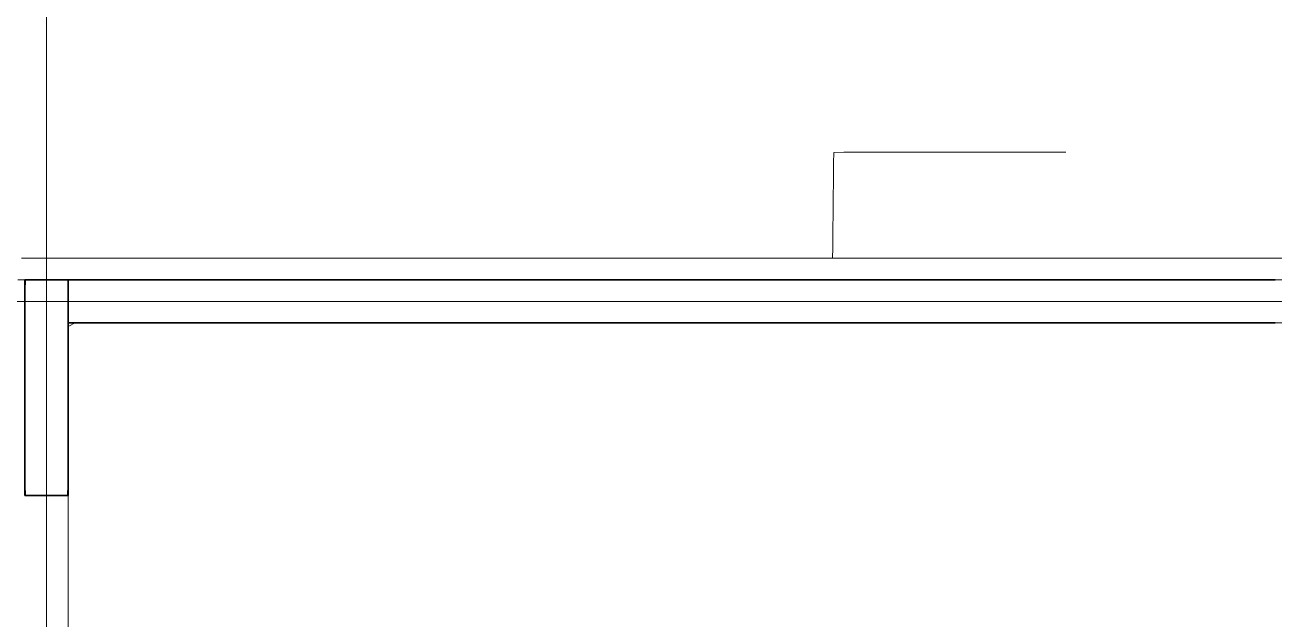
# Model space of a CAD drawing. Header units: metres. Extents: x 0 to 434, y -50 to 331.
# Drawn here: x 126.4 to 184.3, y 132.4 to 159.9 of the extents above; entities that cross this region are included whole.
import ezdxf

# ---------------------------------------------------------------- set-up
doc = ezdxf.new("R2010")
doc.units = ezdxf.units.M
for name, color, linetype in [('A-ANNO', 7, 'Continuous'), ('A-MAT', 7, 'Continuous'), ('A-SLAB', 7, 'Continuous'), ('A-WALL', 7, 'Continuous')]:
    doc.layers.add(name, color=color, linetype=linetype)

msp = doc.modelspace()

# ---------------------------------------------------------------- linework, layer by layer
at = {"layer": 'A-ANNO', "linetype": 'Continuous', "lineweight": 18, "true_color": 0x000000}
for p, q in [((127.399, 224.487), (127.399, 36.119)), ((109.973, 147.127), (298.899, 147.127))]:
    msp.add_line(p, q, dxfattribs=at)
msp.add_lwpolyline([(174.642, 154.038), (174.152, 154.038), (173.663, 154.038), (173.173, 154.038), (172.684, 154.038), (172.194, 154.038), (171.705, 154.038), (171.215, 154.038), (170.726, 154.038), (170.236, 154.038), (169.746, 154.038), (169.257, 154.038), (168.767, 154.038), (168.278, 154.038), (167.788, 154.038), (167.299, 154.038), (166.809, 154.038), (166.32, 154.038), (165.83, 154.038), (165.341, 154.038), (164.851, 154.038), (164.362, 154.038), (163.888, 154.022), (163.883, 153.532), (163.878, 153.043), (163.873, 152.553), (163.868, 152.064), (163.863, 151.574), (163.858, 151.085), (163.853, 150.595), (163.848, 150.106), (163.843, 149.616), (163.838, 149.127)], dxfattribs=at)
at = {"layer": 'A-MAT', "linetype": 'Continuous', "lineweight": 18, "true_color": 0x000000}
for points in [[(126.231, 149.127), (126.731, 149.127), (127.231, 149.127), (127.73, 149.127), (128.23, 149.127), (128.729, 149.127), (129.229, 149.127), (129.729, 149.127), (130.228, 149.127), (130.728, 149.127), (131.227, 149.127), (131.727, 149.127), (132.227, 149.127), (132.726, 149.127), (133.226, 149.127), (133.725, 149.127), (134.225, 149.127), (134.725, 149.127), (135.224, 149.127), (135.724, 149.127), (136.223, 149.127), (136.723, 149.127), (137.223, 149.127), (137.722, 149.127), (138.222, 149.127), (138.721, 149.127), (139.221, 149.127), (139.721, 149.127), (140.22, 149.127), (140.72, 149.127), (141.219, 149.127), (141.719, 149.127), (142.219, 149.127), (142.718, 149.127), (143.218, 149.127), (143.717, 149.127), (144.217, 149.127), (144.717, 149.127), (145.216, 149.127), (145.716, 149.127), (146.215, 149.127), (146.715, 149.127), (147.215, 149.127), (147.714, 149.127), (148.214, 149.127), (148.713, 149.127), (149.213, 149.127), (149.713, 149.127), (150.212, 149.127), (150.712, 149.127), (151.211, 149.127), (151.711, 149.127), (152.21, 149.127), (152.71, 149.127), (153.21, 149.127), (153.709, 149.127), (154.209, 149.127), (154.708, 149.127), (155.208, 149.127), (155.708, 149.127), (156.207, 149.127), (156.707, 149.127), (157.206, 149.127), (157.706, 149.127), (158.206, 149.127), (158.705, 149.127), (159.205, 149.127), (159.704, 149.127), (160.204, 149.127), (160.704, 149.127), (161.203, 149.127), (161.703, 149.127), (162.202, 149.127), (162.702, 149.127), (163.202, 149.127), (163.701, 149.127), (164.201, 149.127), (164.7, 149.127), (165.2, 149.127), (165.7, 149.127), (166.199, 149.127), (166.699, 149.127), (167.198, 149.127), (167.698, 149.127), (168.198, 149.127), (168.697, 149.127), (169.197, 149.127), (169.696, 149.127), (170.196, 149.127), (170.696, 149.127), (171.195, 149.127), (171.695, 149.127), (172.194, 149.127), (172.694, 149.127), (173.194, 149.127), (173.693, 149.127), (174.193, 149.127), (174.692, 149.127), (175.192, 149.127), (175.692, 149.127), (176.191, 149.127), (176.691, 149.127), (177.19, 149.127), (177.69, 149.127), (178.19, 149.127), (178.689, 149.127), (179.189, 149.127), (179.688, 149.127), (180.188, 149.127), (180.688, 149.127), (181.187, 149.127), (181.687, 149.127), (182.186, 149.127), (182.686, 149.127), (183.186, 149.127), (183.685, 149.127), (184.185, 149.127), (184.684, 149.127)], [(184.665, 149.127), (184.167, 149.127), (183.669, 149.127), (183.171, 149.127), (182.673, 149.127), (182.175, 149.127), (181.677, 149.127), (181.179, 149.127), (180.681, 149.127), (180.183, 149.127), (179.685, 149.127), (179.187, 149.127), (178.689, 149.127), (178.191, 149.127), (177.693, 149.127), (177.195, 149.127), (176.697, 149.127), (176.198, 149.127), (175.7, 149.127), (175.202, 149.127), (174.704, 149.127), (174.206, 149.127), (173.708, 149.127), (173.21, 149.127), (172.712, 149.127), (172.214, 149.127), (171.716, 149.127), (171.218, 149.127), (170.72, 149.127), (170.222, 149.127), (169.724, 149.127), (169.226, 149.127), (168.728, 149.127), (168.23, 149.127), (167.732, 149.127), (167.234, 149.127), (166.736, 149.127), (166.238, 149.127), (165.74, 149.127), (165.242, 149.127), (164.744, 149.127), (164.246, 149.127), (163.748, 149.127), (163.25, 149.127), (162.752, 149.127), (162.254, 149.127), (161.756, 149.127), (161.258, 149.127), (160.76, 149.127), (160.261, 149.127), (159.763, 149.127), (159.265, 149.127), (158.767, 149.127), (158.269, 149.127), (157.771, 149.127), (157.273, 149.127), (156.775, 149.127), (156.277, 149.127), (155.779, 149.127), (155.281, 149.127), (154.783, 149.127), (154.285, 149.127), (153.787, 149.127), (153.289, 149.127), (152.791, 149.127), (152.293, 149.127), (151.795, 149.127), (151.297, 149.127), (150.799, 149.127), (150.301, 149.127), (149.803, 149.127), (149.305, 149.127), (148.807, 149.127), (148.309, 149.127), (147.811, 149.127), (147.313, 149.127), (146.815, 149.127), (146.317, 149.127), (145.819, 149.127), (145.321, 149.127), (144.823, 149.127), (144.324, 149.127), (143.826, 149.127), (143.328, 149.127), (142.83, 149.127), (142.332, 149.127), (141.834, 149.127), (141.336, 149.127), (140.838, 149.127), (140.34, 149.127), (139.842, 149.127), (139.344, 149.127), (138.846, 149.127), (138.348, 149.127), (137.85, 149.127), (137.352, 149.127), (136.854, 149.127), (136.356, 149.127), (135.858, 149.127), (135.36, 149.127), (134.862, 149.127), (134.364, 149.127), (133.866, 149.127), (133.368, 149.127), (132.87, 149.127), (132.372, 149.127), (131.874, 149.127), (131.376, 149.127), (130.878, 149.127), (130.38, 149.127), (129.882, 149.127), (129.384, 149.127), (128.886, 149.127), (128.387, 149.127), (127.889, 149.127), (127.391, 149.127), (126.893, 149.127), (126.395, 149.127)], [(184.351, 149.127), (183.851, 149.127), (183.352, 149.127), (182.852, 149.127), (182.353, 149.127), (181.853, 149.127), (181.353, 149.127), (180.854, 149.127), (180.354, 149.127), (179.855, 149.127), (179.355, 149.127), (178.855, 149.127), (178.356, 149.127), (177.856, 149.127), (177.357, 149.127), (176.857, 149.127), (176.357, 149.127), (175.858, 149.127), (175.358, 149.127), (174.859, 149.127), (174.359, 149.127), (173.859, 149.127), (173.36, 149.127), (172.86, 149.127), (172.361, 149.127), (171.861, 149.127), (171.361, 149.127), (170.862, 149.127), (170.362, 149.127), (169.863, 149.127), (169.363, 149.127), (168.863, 149.127), (168.364, 149.127), (167.864, 149.127), (167.365, 149.127), (166.865, 149.127), (166.365, 149.127), (165.866, 149.127), (165.366, 149.127), (164.867, 149.127), (164.367, 149.127), (163.868, 149.127), (163.368, 149.127), (162.868, 149.127), (162.369, 149.127), (161.869, 149.127), (161.37, 149.127), (160.87, 149.127), (160.37, 149.127), (159.871, 149.127), (159.371, 149.127), (158.872, 149.127), (158.372, 149.127), (157.872, 149.127), (157.373, 149.127), (156.873, 149.127), (156.374, 149.127), (155.874, 149.127), (155.374, 149.127), (154.875, 149.127), (154.375, 149.127), (153.876, 149.127), (153.376, 149.127), (152.876, 149.127), (152.377, 149.127), (151.877, 149.127), (151.378, 149.127), (150.878, 149.127), (150.378, 149.127), (149.879, 149.127), (149.379, 149.127), (148.88, 149.127), (148.38, 149.127), (147.88, 149.127), (147.381, 149.127), (146.881, 149.127), (146.382, 149.127), (145.882, 149.127), (145.382, 149.127), (144.883, 149.127), (144.383, 149.127), (143.884, 149.127), (143.384, 149.127), (142.884, 149.127), (142.385, 149.127), (141.885, 149.127), (141.386, 149.127), (140.886, 149.127), (140.386, 149.127), (139.887, 149.127), (139.387, 149.127), (138.888, 149.127), (138.388, 149.127), (137.888, 149.127), (137.389, 149.127), (136.889, 149.127), (136.39, 149.127), (135.89, 149.127), (135.39, 149.127), (134.891, 149.127), (134.391, 149.127), (133.892, 149.127), (133.392, 149.127), (132.892, 149.127), (132.393, 149.127), (131.893, 149.127), (131.394, 149.127), (130.894, 149.127), (130.394, 149.127), (129.895, 149.127), (129.395, 149.127), (128.896, 149.127), (128.396, 149.127), (127.896, 149.127), (127.397, 149.127), (126.897, 149.127), (126.398, 149.127)], [(184.518, 148.127), (184.018, 148.127), (183.519, 148.127), (183.019, 148.127), (182.52, 148.127), (182.02, 148.127), (181.52, 148.127), (181.021, 148.127), (180.521, 148.127), (180.022, 148.127), (179.522, 148.127), (179.023, 148.127), (178.523, 148.127), (178.023, 148.127), (177.524, 148.127), (177.024, 148.127), (176.525, 148.127), (176.025, 148.127), (175.525, 148.127), (175.026, 148.127), (174.526, 148.127), (174.027, 148.127), (173.527, 148.127), (173.027, 148.127), (172.528, 148.127), (172.028, 148.127), (171.529, 148.127), (171.029, 148.127), (170.529, 148.127), (170.03, 148.127), (169.53, 148.127), (169.031, 148.127), (168.531, 148.127), (168.031, 148.127), (167.532, 148.127), (167.032, 148.127), (166.533, 148.127), (166.033, 148.127), (165.533, 148.127), (165.034, 148.127), (164.534, 148.127), (164.035, 148.127), (163.535, 148.127), (163.035, 148.127), (162.536, 148.127), (162.036, 148.127), (161.537, 148.127), (161.037, 148.127), (160.537, 148.127), (160.038, 148.127), (159.538, 148.127), (159.039, 148.127), (158.539, 148.127), (158.039, 148.127), (157.54, 148.127), (157.04, 148.127), (156.541, 148.127), (156.041, 148.127), (155.541, 148.127), (155.042, 148.127), (154.542, 148.127), (154.043, 148.127), (153.543, 148.127), (153.043, 148.127), (152.544, 148.127), (152.044, 148.127), (151.545, 148.127), (151.045, 148.127), (150.545, 148.127), (150.046, 148.127), (149.546, 148.127), (149.047, 148.127), (148.547, 148.127), (148.047, 148.127), (147.548, 148.127), (147.048, 148.127), (146.549, 148.127), (146.049, 148.127), (145.549, 148.127), (145.05, 148.127), (144.55, 148.127), (144.051, 148.127), (143.551, 148.127), (143.051, 148.127), (142.552, 148.127), (142.052, 148.127), (141.553, 148.127), (141.053, 148.127), (140.553, 148.127), (140.054, 148.127), (139.554, 148.127), (139.055, 148.127), (138.555, 148.127), (138.055, 148.127), (137.556, 148.127), (137.056, 148.127), (136.557, 148.127), (136.057, 148.127), (135.558, 148.127), (135.058, 148.127), (134.558, 148.127), (134.059, 148.127), (133.559, 148.127), (133.06, 148.127), (132.56, 148.127), (132.06, 148.127), (131.561, 148.127), (131.061, 148.127), (130.562, 148.127), (130.062, 148.127), (129.562, 148.127), (129.063, 148.127), (128.563, 148.127), (128.064, 148.127), (127.564, 148.127), (127.064, 148.127), (126.565, 148.127), (126.065, 148.127)], [(126.395, 148.127), (126.893, 148.127), (127.391, 148.127), (127.889, 148.127), (128.387, 148.127), (128.886, 148.127), (129.384, 148.127), (129.882, 148.127), (130.38, 148.127), (130.878, 148.127), (131.376, 148.127), (131.874, 148.127), (132.372, 148.127), (132.87, 148.127), (133.368, 148.127), (133.866, 148.127), (134.364, 148.127), (134.862, 148.127), (135.36, 148.127), (135.858, 148.127), (136.356, 148.127), (136.854, 148.127), (137.352, 148.127), (137.85, 148.127), (138.348, 148.127), (138.846, 148.127), (139.344, 148.127), (139.842, 148.127), (140.34, 148.127), (140.838, 148.127), (141.336, 148.127), (141.834, 148.127), (142.332, 148.127), (142.83, 148.127), (143.328, 148.127), (143.826, 148.127), (144.324, 148.127), (144.823, 148.127), (145.321, 148.127), (145.819, 148.127), (146.317, 148.127), (146.815, 148.127), (147.313, 148.127), (147.811, 148.127), (148.309, 148.127), (148.807, 148.127), (149.305, 148.127), (149.803, 148.127), (150.301, 148.127), (150.799, 148.127), (151.297, 148.127), (151.795, 148.127), (152.293, 148.127), (152.791, 148.127), (153.289, 148.127), (153.787, 148.127), (154.285, 148.127), (154.783, 148.127), (155.281, 148.127), (155.779, 148.127), (156.277, 148.127), (156.775, 148.127), (157.273, 148.127), (157.771, 148.127), (158.269, 148.127), (158.767, 148.127), (159.265, 148.127), (159.763, 148.127), (160.261, 148.127), (160.76, 148.127), (161.258, 148.127), (161.756, 148.127), (162.254, 148.127), (162.752, 148.127), (163.25, 148.127), (163.748, 148.127), (164.246, 148.127), (164.744, 148.127), (165.242, 148.127), (165.74, 148.127), (166.238, 148.127), (166.736, 148.127), (167.234, 148.127), (167.732, 148.127), (168.23, 148.127), (168.728, 148.127), (169.226, 148.127), (169.724, 148.127), (170.222, 148.127), (170.72, 148.127), (171.218, 148.127), (171.716, 148.127), (172.214, 148.127), (172.712, 148.127), (173.21, 148.127), (173.708, 148.127), (174.206, 148.127), (174.704, 148.127), (175.202, 148.127), (175.7, 148.127), (176.198, 148.127), (176.697, 148.127), (177.195, 148.127), (177.693, 148.127), (178.191, 148.127), (178.689, 148.127), (179.187, 148.127), (179.685, 148.127), (180.183, 148.127), (180.681, 148.127), (181.179, 148.127), (181.677, 148.127), (182.175, 148.127), (182.673, 148.127), (183.171, 148.127), (183.669, 148.127), (184.167, 148.127), (184.665, 148.127)], [(126.398, 148.127), (126.898, 148.127), (127.398, 148.127), (127.897, 148.127), (128.397, 148.127), (128.896, 148.127), (129.396, 148.127), (129.896, 148.127), (130.395, 148.127), (130.895, 148.127), (131.394, 148.127), (131.894, 148.127), (132.394, 148.127), (132.893, 148.127), (133.393, 148.127), (133.892, 148.127), (134.392, 148.127), (134.892, 148.127), (135.391, 148.127), (135.891, 148.127), (136.39, 148.127), (136.89, 148.127), (137.39, 148.127), (137.889, 148.127), (138.389, 148.127), (138.888, 148.127), (139.388, 148.127), (139.888, 148.127), (140.387, 148.127), (140.887, 148.127), (141.386, 148.127), (141.886, 148.127), (142.386, 148.127), (142.885, 148.127), (143.385, 148.127), (143.884, 148.127), (144.384, 148.127), (144.884, 148.127), (145.383, 148.127), (145.883, 148.127), (146.382, 148.127), (146.882, 148.127), (147.382, 148.127), (147.881, 148.127), (148.381, 148.127), (148.88, 148.127), (149.38, 148.127), (149.88, 148.127), (150.379, 148.127), (150.879, 148.127), (151.378, 148.127), (151.878, 148.127), (152.378, 148.127), (152.877, 148.127), (153.377, 148.127), (153.876, 148.127), (154.376, 148.127), (154.876, 148.127), (155.375, 148.127), (155.875, 148.127), (156.374, 148.127), (156.874, 148.127), (157.374, 148.127), (157.873, 148.127), (158.373, 148.127), (158.872, 148.127), (159.372, 148.127), (159.872, 148.127), (160.371, 148.127), (160.871, 148.127), (161.37, 148.127), (161.87, 148.127), (162.37, 148.127), (162.869, 148.127), (163.369, 148.127), (163.868, 148.127), (164.368, 148.127), (164.868, 148.127), (165.367, 148.127), (165.867, 148.127), (166.366, 148.127), (166.866, 148.127), (167.365, 148.127), (167.865, 148.127), (168.365, 148.127), (168.864, 148.127), (169.364, 148.127), (169.863, 148.127), (170.363, 148.127), (170.863, 148.127), (171.362, 148.127), (171.862, 148.127), (172.361, 148.127), (172.861, 148.127), (173.361, 148.127), (173.86, 148.127), (174.36, 148.127), (174.859, 148.127), (175.359, 148.127), (175.859, 148.127), (176.358, 148.127), (176.858, 148.127), (177.357, 148.127), (177.857, 148.127), (178.357, 148.127), (178.856, 148.127), (179.356, 148.127), (179.855, 148.127), (180.355, 148.127), (180.855, 148.127), (181.354, 148.127), (181.854, 148.127), (182.353, 148.127), (182.853, 148.127), (183.353, 148.127), (183.852, 148.127), (184.352, 148.127)], [(128.399, 131.973), (128.399, 132.473), (128.399, 132.972), (128.399, 133.472), (128.399, 133.971), (128.399, 134.47), (128.399, 134.97), (128.399, 135.469), (128.399, 135.969), (128.399, 136.468), (128.399, 136.968), (128.399, 137.467), (128.399, 137.967), (128.399, 138.466), (128.399, 138.966), (128.399, 139.465), (128.399, 139.965), (128.399, 140.464), (128.399, 140.964), (128.399, 141.463), (128.399, 141.963), (128.399, 142.462), (128.399, 142.962), (128.399, 143.461), (128.399, 143.961), (128.399, 144.46), (128.399, 144.96), (128.399, 145.459), (128.399, 145.958), (128.731, 146.127), (129.23, 146.127), (129.729, 146.127), (130.229, 146.127), (130.728, 146.127), (131.228, 146.127), (131.727, 146.127), (132.227, 146.127), (132.726, 146.127), (133.226, 146.127), (133.725, 146.127), (134.225, 146.127), (134.724, 146.127), (135.224, 146.127), (135.723, 146.127), (136.223, 146.127), (136.722, 146.127), (137.222, 146.127), (137.721, 146.127), (138.221, 146.127), (138.72, 146.127), (139.22, 146.127), (139.719, 146.127), (140.218, 146.127), (140.718, 146.127), (141.217, 146.127), (141.717, 146.127), (142.216, 146.127), (142.716, 146.127), (143.215, 146.127), (143.715, 146.127), (144.214, 146.127), (144.714, 146.127), (145.213, 146.127), (145.713, 146.127), (146.212, 146.127), (146.712, 146.127), (147.211, 146.127), (147.711, 146.127), (148.21, 146.127), (148.71, 146.127), (149.209, 146.127), (149.709, 146.127), (150.208, 146.127), (150.708, 146.127), (151.207, 146.127), (151.706, 146.127), (152.206, 146.127), (152.705, 146.127), (153.205, 146.127), (153.704, 146.127), (154.204, 146.127), (154.703, 146.127), (155.203, 146.127), (155.702, 146.127), (156.202, 146.127), (156.701, 146.127), (157.201, 146.127), (157.7, 146.127), (158.2, 146.127), (158.699, 146.127), (159.199, 146.127), (159.698, 146.127), (160.198, 146.127), (160.697, 146.127), (161.197, 146.127), (161.696, 146.127), (162.196, 146.127), (162.695, 146.127), (163.194, 146.127), (163.694, 146.127), (164.193, 146.127), (164.693, 146.127), (165.192, 146.127), (165.692, 146.127), (166.191, 146.127), (166.691, 146.127), (167.19, 146.127), (167.69, 146.127), (168.189, 146.127), (168.689, 146.127), (169.188, 146.127), (169.688, 146.127), (170.187, 146.127), (170.687, 146.127), (171.186, 146.127), (171.686, 146.127), (172.185, 146.127), (172.685, 146.127), (173.184, 146.127), (173.683, 146.127), (174.183, 146.127), (174.682, 146.127), (175.182, 146.127), (175.681, 146.127), (176.181, 146.127), (176.68, 146.127), (177.18, 146.127), (177.679, 146.127), (178.179, 146.127), (178.678, 146.127), (179.178, 146.127), (179.677, 146.127), (180.177, 146.127), (180.676, 146.127), (181.176, 146.127), (181.675, 146.127), (182.175, 146.127), (182.674, 146.127), (183.174, 146.127), (183.673, 146.127), (184.173, 146.127), (184.672, 146.127)]]:
    msp.add_lwpolyline(points, dxfattribs=at)
at = {"layer": 'A-SLAB', "linetype": 'Continuous', "lineweight": 35, "true_color": 0x000000}
msp.add_lwpolyline([(126.399, 148.127), (126.399, 148.127), (126.399, 148.127), (126.399, 148.127), (126.399, 148.127), (126.399, 148.127), (126.399, 148.127), (126.399, 148.127), (126.399, 148.127)], dxfattribs=at)
at = {"layer": 'A-WALL', "linetype": 'Continuous', "lineweight": 35, "true_color": 0x000000}
for points in [[(126.399, 148.127), (126.399, 147.651), (126.399, 147.174), (126.399, 146.698), (126.399, 146.222), (126.399, 145.746), (126.399, 145.27), (126.399, 144.793), (126.399, 144.317), (126.399, 143.841), (126.399, 143.365), (126.399, 142.889), (126.399, 142.412), (126.399, 141.936), (126.399, 141.46), (126.399, 140.984), (126.399, 140.508), (126.399, 140.031), (126.399, 139.555), (126.399, 139.079), (126.399, 138.603), (126.399, 138.127)], [(128.399, 148.127), (128.149, 148.127), (127.899, 148.127), (127.649, 148.127), (127.399, 148.127), (127.149, 148.127), (126.899, 148.127), (126.649, 148.127), (126.399, 148.127)], [(184.353, 146.127), (183.853, 146.127), (183.354, 146.127), (182.854, 146.127), (182.354, 146.127), (181.855, 146.127), (181.355, 146.127), (180.856, 146.127), (180.356, 146.127), (179.856, 146.127), (179.357, 146.127), (178.857, 146.127), (178.357, 146.127), (177.858, 146.127), (177.358, 146.127), (176.858, 146.127), (176.359, 146.127), (175.859, 146.127), (175.36, 146.127), (174.86, 146.127), (174.36, 146.127), (173.861, 146.127), (173.361, 146.127), (172.861, 146.127), (172.362, 146.127), (171.862, 146.127), (171.362, 146.127), (170.863, 146.127), (170.363, 146.127), (169.864, 146.127), (169.364, 146.127), (168.864, 146.127), (168.365, 146.127), (167.865, 146.127), (167.365, 146.127), (166.866, 146.127), (166.366, 146.127), (165.867, 146.127), (165.367, 146.127), (164.867, 146.127), (164.368, 146.127), (163.868, 146.127), (163.368, 146.127), (162.869, 146.127), (162.369, 146.127), (161.869, 146.127), (161.37, 146.127), (160.87, 146.127), (160.371, 146.127), (159.871, 146.127), (159.371, 146.127), (158.872, 146.127), (158.372, 146.127), (157.872, 146.127), (157.373, 146.127), (156.873, 146.127), (156.373, 146.127), (155.874, 146.127), (155.374, 146.127), (154.875, 146.127), (154.375, 146.127), (153.875, 146.127), (153.376, 146.127), (152.876, 146.127), (152.376, 146.127), (151.877, 146.127), (151.377, 146.127), (150.877, 146.127), (150.378, 146.127), (149.878, 146.127), (149.379, 146.127), (148.879, 146.127), (148.379, 146.127), (147.88, 146.127), (147.38, 146.127), (146.88, 146.127), (146.381, 146.127), (145.881, 146.127), (145.381, 146.127), (144.882, 146.127), (144.382, 146.127), (143.883, 146.127), (143.383, 146.127), (142.883, 146.127), (142.384, 146.127), (141.884, 146.127), (141.384, 146.127), (140.885, 146.127), (140.385, 146.127), (139.886, 146.127), (139.386, 146.127), (138.886, 146.127), (138.387, 146.127), (137.887, 146.127), (137.387, 146.127), (136.888, 146.127), (136.388, 146.127), (135.888, 146.127), (135.389, 146.127), (134.889, 146.127), (134.39, 146.127), (133.89, 146.127), (133.39, 146.127), (132.891, 146.127), (132.391, 146.127), (131.891, 146.127), (131.392, 146.127), (130.892, 146.127), (130.392, 146.127), (129.893, 146.127), (129.393, 146.127), (128.894, 146.127), (128.4, 146.121), (128.4, 145.622), (128.4, 145.122), (128.4, 144.622), (128.4, 144.123), (128.4, 143.623), (128.4, 143.123), (128.4, 142.624), (128.4, 142.124), (128.4, 141.625), (128.4, 141.125), (128.4, 140.625), (128.4, 140.126), (128.4, 139.626), (128.4, 139.126), (128.4, 138.627), (128.4, 138.127), (128.4, 138.127), (127.9, 138.127), (127.4, 138.127), (126.901, 138.127), (126.401, 138.127), (126.4, 138.625), (126.4, 139.125), (126.4, 139.625), (126.4, 140.124), (126.4, 140.624), (126.4, 141.123), (126.4, 141.623), (126.4, 142.123), (126.4, 142.622), (126.4, 143.122), (126.4, 143.622), (126.4, 144.121), (126.4, 144.621), (126.4, 145.121), (126.4, 145.62), (126.4, 146.12), (126.4, 146.619), (126.4, 147.119), (126.4, 147.619), (126.4, 148.118), (126.891, 148.127), (127.39, 148.127), (127.89, 148.127), (128.39, 148.127), (128.889, 148.127), (129.389, 148.127), (129.888, 148.127), (130.388, 148.127), (130.888, 148.127), (131.387, 148.127), (131.887, 148.127), (132.387, 148.127), (132.886, 148.127), (133.386, 148.127), (133.886, 148.127), (134.385, 148.127), (134.885, 148.127), (135.384, 148.127), (135.884, 148.127), (136.384, 148.127), (136.883, 148.127), (137.383, 148.127), (137.883, 148.127), (138.382, 148.127), (138.882, 148.127), (139.381, 148.127), (139.881, 148.127), (140.381, 148.127), (140.88, 148.127), (141.38, 148.127), (141.88, 148.127), (142.379, 148.127), (142.879, 148.127), (143.379, 148.127), (143.878, 148.127), (144.378, 148.127), (144.877, 148.127), (145.377, 148.127), (145.877, 148.127), (146.376, 148.127), (146.876, 148.127), (147.376, 148.127), (147.875, 148.127), (148.375, 148.127), (148.875, 148.127), (149.374, 148.127), (149.874, 148.127), (150.373, 148.127), (150.873, 148.127), (151.373, 148.127), (151.872, 148.127), (152.372, 148.127), (152.872, 148.127), (153.371, 148.127), (153.871, 148.127), (154.371, 148.127), (154.87, 148.127), (155.37, 148.127), (155.869, 148.127), (156.369, 148.127), (156.869, 148.127), (157.368, 148.127), (157.868, 148.127), (158.368, 148.127), (158.867, 148.127), (159.367, 148.127), (159.867, 148.127), (160.366, 148.127), (160.866, 148.127), (161.365, 148.127), (161.865, 148.127), (162.365, 148.127), (162.864, 148.127), (163.364, 148.127), (163.864, 148.127), (164.363, 148.127), (164.863, 148.127), (165.362, 148.127), (165.862, 148.127), (166.362, 148.127), (166.861, 148.127), (167.361, 148.127), (167.861, 148.127), (168.36, 148.127), (168.86, 148.127), (169.36, 148.127), (169.859, 148.127), (170.359, 148.127), (170.858, 148.127), (171.358, 148.127), (171.858, 148.127), (172.357, 148.127), (172.857, 148.127), (173.357, 148.127), (173.856, 148.127), (174.356, 148.127), (174.856, 148.127), (175.355, 148.127), (175.855, 148.127), (176.354, 148.127), (176.854, 148.127), (177.354, 148.127), (177.853, 148.127), (178.353, 148.127), (178.853, 148.127), (179.352, 148.127), (179.852, 148.127), (180.352, 148.127), (180.851, 148.127), (181.351, 148.127), (181.85, 148.127), (182.35, 148.127), (182.85, 148.127), (183.349, 148.127), (183.849, 148.127), (184.349, 148.127)], [(184.343, 146.127), (183.843, 146.127), (183.344, 146.127), (182.844, 146.127), (182.344, 146.127), (181.845, 146.127), (181.345, 146.127), (180.845, 146.127), (180.346, 146.127), (179.846, 146.127), (179.346, 146.127), (178.847, 146.127), (178.347, 146.127), (177.848, 146.127), (177.348, 146.127), (176.848, 146.127), (176.349, 146.127), (175.849, 146.127), (175.349, 146.127), (174.85, 146.127), (174.35, 146.127), (173.85, 146.127), (173.351, 146.127), (172.851, 146.127), (172.352, 146.127), (171.852, 146.127), (171.352, 146.127), (170.853, 146.127), (170.353, 146.127), (169.853, 146.127), (169.354, 146.127), (168.854, 146.127), (168.354, 146.127), (167.855, 146.127), (167.355, 146.127), (166.856, 146.127), (166.356, 146.127), (165.856, 146.127), (165.357, 146.127), (164.857, 146.127), (164.357, 146.127), (163.858, 146.127), (163.358, 146.127), (162.858, 146.127), (162.359, 146.127), (161.859, 146.127), (161.36, 146.127), (160.86, 146.127), (160.36, 146.127), (159.861, 146.127), (159.361, 146.127), (158.861, 146.127), (158.362, 146.127), (157.862, 146.127), (157.362, 146.127), (156.863, 146.127), (156.363, 146.127), (155.864, 146.127), (155.364, 146.127), (154.864, 146.127), (154.365, 146.127), (153.865, 146.127), (153.365, 146.127), (152.866, 146.127), (152.366, 146.127), (151.867, 146.127), (151.367, 146.127), (150.867, 146.127), (150.368, 146.127), (149.868, 146.127), (149.368, 146.127), (148.869, 146.127), (148.369, 146.127), (147.869, 146.127), (147.37, 146.127), (146.87, 146.127), (146.371, 146.127), (145.871, 146.127), (145.371, 146.127), (144.872, 146.127), (144.372, 146.127), (143.872, 146.127), (143.373, 146.127), (142.873, 146.127), (142.373, 146.127), (141.874, 146.127), (141.374, 146.127), (140.875, 146.127), (140.375, 146.127), (139.875, 146.127), (139.376, 146.127), (138.876, 146.127), (138.376, 146.127), (137.877, 146.127), (137.377, 146.127), (136.877, 146.127), (136.378, 146.127), (135.878, 146.127), (135.379, 146.127), (134.879, 146.127), (134.379, 146.127), (133.88, 146.127), (133.38, 146.127), (132.88, 146.127), (132.381, 146.127), (131.881, 146.127), (131.381, 146.127), (130.882, 146.127), (130.382, 146.127), (129.883, 146.127), (129.383, 146.127), (128.883, 146.127), (128.4, 146.111), (128.4, 145.611), (128.4, 145.112), (128.4, 144.612), (128.4, 144.112), (128.4, 143.613), (128.4, 143.113), (128.4, 142.614), (128.4, 142.114), (128.4, 141.614), (128.4, 141.115), (128.4, 140.615), (128.4, 140.115), (128.4, 139.616), (128.4, 139.116), (128.4, 138.616), (128.39, 138.127), (127.89, 138.127), (127.39, 138.127), (126.891, 138.127), (126.4, 138.136), (126.4, 138.635), (126.4, 139.135), (126.4, 139.635), (126.4, 140.134), (126.4, 140.634), (126.4, 141.134), (126.4, 141.633), (126.4, 142.133), (126.4, 142.633), (126.4, 143.132), (126.4, 143.632), (126.4, 144.131), (126.4, 144.631), (126.4, 145.131), (126.4, 145.63), (126.4, 146.13), (126.4, 146.63), (126.4, 147.129), (126.4, 147.629), (126.401, 148.127), (126.901, 148.127), (127.4, 148.127), (127.9, 148.127), (128.4, 148.127), (128.4, 148.127), (128.899, 148.127), (129.399, 148.127), (129.899, 148.127), (130.398, 148.127), (130.898, 148.127), (131.398, 148.127), (131.897, 148.127), (132.397, 148.127), (132.896, 148.127), (133.396, 148.127), (133.896, 148.127), (134.395, 148.127), (134.895, 148.127), (135.395, 148.127), (135.894, 148.127), (136.394, 148.127), (136.894, 148.127), (137.393, 148.127), (137.893, 148.127), (138.392, 148.127), (138.892, 148.127), (139.392, 148.127), (139.891, 148.127), (140.391, 148.127), (140.891, 148.127), (141.39, 148.127), (141.89, 148.127), (142.39, 148.127), (142.889, 148.127), (143.389, 148.127), (143.888, 148.127), (144.388, 148.127), (144.888, 148.127), (145.387, 148.127), (145.887, 148.127), (146.387, 148.127), (146.886, 148.127), (147.386, 148.127), (147.886, 148.127), (148.385, 148.127), (148.885, 148.127), (149.384, 148.127), (149.884, 148.127), (150.384, 148.127), (150.883, 148.127), (151.383, 148.127), (151.883, 148.127), (152.382, 148.127), (152.882, 148.127), (153.381, 148.127), (153.881, 148.127), (154.381, 148.127), (154.88, 148.127), (155.38, 148.127), (155.88, 148.127), (156.379, 148.127), (156.879, 148.127), (157.379, 148.127), (157.878, 148.127), (158.378, 148.127), (158.877, 148.127), (159.377, 148.127), (159.877, 148.127), (160.376, 148.127), (160.876, 148.127), (161.376, 148.127), (161.875, 148.127), (162.375, 148.127), (162.875, 148.127), (163.374, 148.127), (163.874, 148.127), (164.373, 148.127), (164.873, 148.127), (165.373, 148.127), (165.872, 148.127), (166.372, 148.127), (166.872, 148.127), (167.371, 148.127), (167.871, 148.127), (168.371, 148.127), (168.87, 148.127), (169.37, 148.127), (169.869, 148.127), (170.369, 148.127), (170.869, 148.127), (171.368, 148.127), (171.868, 148.127), (172.368, 148.127), (172.867, 148.127), (173.367, 148.127), (173.867, 148.127), (174.366, 148.127), (174.866, 148.127), (175.365, 148.127), (175.865, 148.127), (176.365, 148.127), (176.864, 148.127), (177.364, 148.127), (177.864, 148.127), (178.363, 148.127), (178.863, 148.127), (179.362, 148.127), (179.862, 148.127), (180.362, 148.127), (180.861, 148.127), (181.361, 148.127), (181.861, 148.127), (182.36, 148.127), (182.86, 148.127), (183.36, 148.127), (183.859, 148.127), (184.359, 148.127)], [(128.399, 138.127), (128.399, 138.627), (128.399, 139.127), (128.399, 139.627), (128.399, 140.127), (128.399, 140.627), (128.399, 141.127), (128.399, 141.627), (128.399, 142.127), (128.399, 142.627), (128.399, 143.127), (128.399, 143.627), (128.399, 144.127), (128.399, 144.627), (128.399, 145.127), (128.399, 145.627), (128.399, 146.127), (128.399, 146.627), (128.399, 147.127), (128.399, 147.627), (128.399, 148.127)], [(128.399, 146.127), (128.399, 146.377), (128.399, 146.627), (128.399, 146.877), (128.399, 147.127), (128.399, 147.377), (128.399, 147.627), (128.399, 147.877), (128.399, 148.127)], [(184.352, 148.127), (183.852, 148.127), (183.353, 148.127), (182.853, 148.127), (182.354, 148.127), (181.854, 148.127), (181.355, 148.127), (180.855, 148.127), (180.355, 148.127), (179.856, 148.127), (179.356, 148.127), (178.857, 148.127), (178.357, 148.127), (177.858, 148.127), (177.358, 148.127), (176.858, 148.127), (176.359, 148.127), (175.859, 148.127), (175.36, 148.127), (174.86, 148.127), (174.36, 148.127), (173.861, 148.127), (173.361, 148.127), (172.862, 148.127), (172.362, 148.127), (171.863, 148.127), (171.363, 148.127), (170.863, 148.127), (170.364, 148.127), (169.864, 148.127), (169.365, 148.127), (168.865, 148.127), (168.366, 148.127), (167.866, 148.127), (167.366, 148.127), (166.867, 148.127), (166.367, 148.127), (165.868, 148.127), (165.368, 148.127), (164.868, 148.127), (164.369, 148.127), (163.869, 148.127), (163.37, 148.127), (162.87, 148.127), (162.371, 148.127), (161.871, 148.127), (161.371, 148.127), (160.872, 148.127), (160.372, 148.127), (159.873, 148.127), (159.373, 148.127), (158.874, 148.127), (158.374, 148.127), (157.874, 148.127), (157.375, 148.127), (156.875, 148.127), (156.376, 148.127), (155.876, 148.127), (155.377, 148.127), (154.877, 148.127), (154.377, 148.127), (153.878, 148.127), (153.378, 148.127), (152.879, 148.127), (152.379, 148.127), (151.879, 148.127), (151.38, 148.127), (150.88, 148.127), (150.381, 148.127), (149.881, 148.127), (149.382, 148.127), (148.882, 148.127), (148.382, 148.127), (147.883, 148.127), (147.383, 148.127), (146.884, 148.127), (146.384, 148.127), (145.885, 148.127), (145.385, 148.127), (144.885, 148.127), (144.386, 148.127), (143.886, 148.127), (143.387, 148.127), (142.887, 148.127), (142.387, 148.127), (141.888, 148.127), (141.388, 148.127), (140.889, 148.127), (140.389, 148.127), (139.89, 148.127), (139.39, 148.127), (138.89, 148.127), (138.391, 148.127), (137.891, 148.127), (137.392, 148.127), (136.892, 148.127), (136.393, 148.127), (135.893, 148.127), (135.393, 148.127), (134.894, 148.127), (134.394, 148.127), (133.895, 148.127), (133.395, 148.127), (132.895, 148.127), (132.396, 148.127), (131.896, 148.127), (131.397, 148.127), (130.897, 148.127), (130.398, 148.127), (129.898, 148.127), (129.398, 148.127), (128.899, 148.127), (128.399, 148.127)], [(184.352, 146.127), (183.852, 146.127), (183.353, 146.127), (182.853, 146.127), (182.354, 146.127), (181.854, 146.127), (181.355, 146.127), (180.855, 146.127), (180.355, 146.127), (179.856, 146.127), (179.356, 146.127), (178.857, 146.127), (178.357, 146.127), (177.858, 146.127), (177.358, 146.127), (176.858, 146.127), (176.359, 146.127), (175.859, 146.127), (175.36, 146.127), (174.86, 146.127), (174.36, 146.127), (173.861, 146.127), (173.361, 146.127), (172.862, 146.127), (172.362, 146.127), (171.863, 146.127), (171.363, 146.127), (170.863, 146.127), (170.364, 146.127), (169.864, 146.127), (169.365, 146.127), (168.865, 146.127), (168.366, 146.127), (167.866, 146.127), (167.366, 146.127), (166.867, 146.127), (166.367, 146.127), (165.868, 146.127), (165.368, 146.127), (164.868, 146.127), (164.369, 146.127), (163.869, 146.127), (163.37, 146.127), (162.87, 146.127), (162.371, 146.127), (161.871, 146.127), (161.371, 146.127), (160.872, 146.127), (160.372, 146.127), (159.873, 146.127), (159.373, 146.127), (158.874, 146.127), (158.374, 146.127), (157.874, 146.127), (157.375, 146.127), (156.875, 146.127), (156.376, 146.127), (155.876, 146.127), (155.377, 146.127), (154.877, 146.127), (154.377, 146.127), (153.878, 146.127), (153.378, 146.127), (152.879, 146.127), (152.379, 146.127), (151.879, 146.127), (151.38, 146.127), (150.88, 146.127), (150.381, 146.127), (149.881, 146.127), (149.382, 146.127), (148.882, 146.127), (148.382, 146.127), (147.883, 146.127), (147.383, 146.127), (146.884, 146.127), (146.384, 146.127), (145.885, 146.127), (145.385, 146.127), (144.885, 146.127), (144.386, 146.127), (143.886, 146.127), (143.387, 146.127), (142.887, 146.127), (142.387, 146.127), (141.888, 146.127), (141.388, 146.127), (140.889, 146.127), (140.389, 146.127), (139.89, 146.127), (139.39, 146.127), (138.89, 146.127), (138.391, 146.127), (137.891, 146.127), (137.392, 146.127), (136.892, 146.127), (136.393, 146.127), (135.893, 146.127), (135.393, 146.127), (134.894, 146.127), (134.394, 146.127), (133.895, 146.127), (133.395, 146.127), (132.895, 146.127), (132.396, 146.127), (131.896, 146.127), (131.397, 146.127), (130.897, 146.127), (130.398, 146.127), (129.898, 146.127), (129.398, 146.127), (128.899, 146.127), (128.399, 146.127)], [(128.399, 138.127), (128.149, 138.127), (127.899, 138.127), (127.649, 138.127), (127.399, 138.127), (127.149, 138.127), (126.899, 138.127), (126.649, 138.127), (126.399, 138.127)]]:
    msp.add_lwpolyline(points, dxfattribs=at)

doc.saveas('drawing.dxf')
